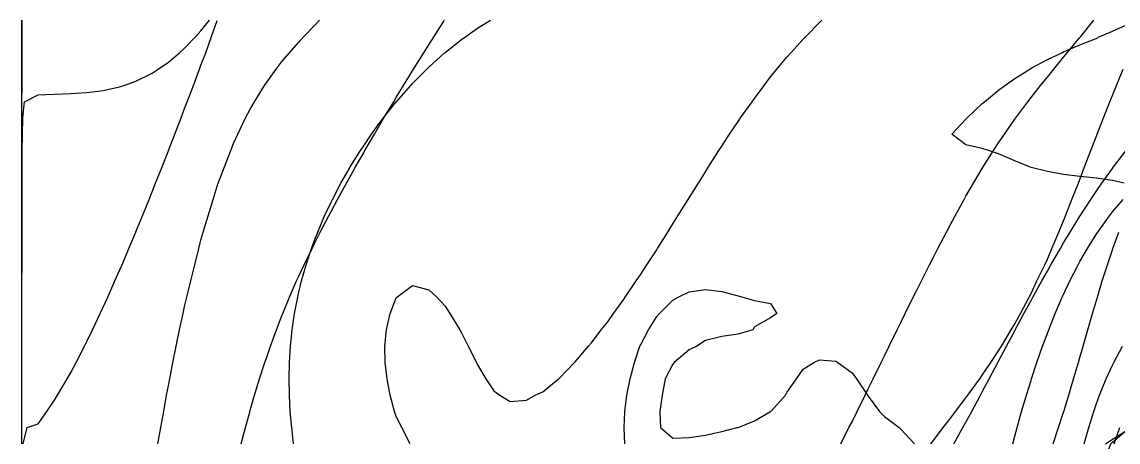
# Model space of a CAD drawing. Header units: metres. Extents: x 350990 to 353010, y 7454990 to 7457010.
# Drawn here: x 350990 to 351663, y 7456051 to 7456309 of the extents above; entities that cross this region are included whole.
import ezdxf

# ---------------------------------------------------------------- set-up
doc = ezdxf.new("R2010")
doc.units = ezdxf.units.M

msp = doc.modelspace()

# ---------------------------------------------------------------- linework, layer by layer
at = {"layer": 'CU_0p2_RL800'}
msp.add_polyline3d([(351655.785, 7456050, 800), (351660, 7456052.87, 800), (351670, 7456058.987, 800)], dxfattribs=at)
at = {"layer": 'CU_0p2_RL900'}
msp.add_polyline3d([(351664.69, 7455990, 900), (351662.204, 7456000, 900), (351660, 7456008.517, 900), (351659.528, 7456010, 900), (351656.743, 7456020, 900), (351655.027, 7456030, 900), (351655.215, 7456040, 900), (351659.059, 7456050, 900), (351660, 7456051.168, 900), (351670, 7456059.635, 900)], dxfattribs=at)
at = {"layer": 'PHY_RL1000'}
msp.add_polyline3d([(351548.415, 7456050, 1000), (351550, 7456052.138, 1000), (351556.039, 7456060, 1000), (351560, 7456065.204, 1000), (351563.673, 7456070, 1000), (351570, 7456078.364, 1000), (351571.204, 7456080, 1000), (351578.46, 7456090, 1000), (351580, 7456092.158, 1000), (351585.287, 7456100, 1000), (351590, 7456107.098, 1000), (351591.779, 7456110, 1000), (351597.809, 7456120, 1000), (351600, 7456123.694, 1000), (351603.411, 7456130, 1000), (351608.75, 7456140, 1000), (351610, 7456142.377, 1000), (351613.64, 7456150, 1000), (351618.376, 7456160, 1000), (351620, 7456163.466, 1000), (351622.793, 7456170, 1000), (351627.051, 7456180, 1000), (351630, 7456186.929, 1000), (351631.205, 7456190, 1000), (351635.129, 7456200, 1000), (351639.098, 7456210, 1000), (351640, 7456212.25, 1000), (351642.905, 7456220, 1000), (351646.729, 7456230, 1000), (351650, 7456238.343, 1000), (351650.619, 7456240, 1000), (351654.453, 7456250, 1000), (351658.424, 7456260, 1000), (351660, 7456263.826, 1000), (351662.475, 7456270, 1000), (351666.648, 7456280, 1000)], dxfattribs=at)
at = {"layer": 'PHY_RL1100'}
msp.add_polyline3d([(351623.681, 7456050, 1100), (351626.932, 7456060, 1100), (351630, 7456069.485, 1100), (351630.154, 7456070, 1100), (351633.121, 7456080, 1100), (351636.089, 7456090, 1100), (351639.07, 7456100, 1100), (351640, 7456103.125, 1100), (351641.954, 7456110, 1100), (351644.828, 7456120, 1100), (351647.762, 7456130, 1100), (351650, 7456137.449, 1100), (351650.753, 7456140, 1100), (351653.779, 7456150, 1100), (351656.951, 7456160, 1100), (351660, 7456169.111, 1100), (351660.301, 7456170, 1100), (351663.85, 7456180, 1100)], dxfattribs=at)
at = {"layer": 'PHY_RL1200'}
msp.add_polyline3d([(351661.028, 7456050, 1200), (351664.628, 7456060, 1200)], dxfattribs=at)
at = {"layer": 'PHY_RL800'}
for points in [[(351667.26, 7456210, 800), (351660, 7456211.663, 800), (351650, 7456213.046, 800), (351640, 7456214.132, 800), (351630, 7456215.388, 800), (351620, 7456217.134, 800), (351610, 7456219.679, 800), (351609.029, 7456220, 800), (351600, 7456223.712, 800), (351590, 7456227.979, 800), (351583.783, 7456230, 800), (351580, 7456231.23, 800), (351570, 7456233.456, 800), (351561.255, 7456240, 800), (351570, 7456249.285, 800), (351570.714, 7456250, 800), (351580, 7456258.81, 800), (351581.367, 7456260, 800), (351590, 7456267.137, 800), (351593.868, 7456270, 800), (351600, 7456274.324, 800), (351609.16, 7456280, 800), (351610, 7456280.498, 800), (351620, 7456285.815, 800), (351628.854, 7456290, 800), (351630, 7456290.521, 800), (351640, 7456294.792, 800), (351650, 7456298.731, 800), (351652.28, 7456300, 800), (351660, 7456303.275, 800), (351670, 7456307.869, 800)], [(351360.367, 7456050, 800), (351360.073, 7456060, 800), (351360.521, 7456070, 800), (351361.734, 7456080, 800), (351363.706, 7456090, 800), (351366.399, 7456100, 800), (351369.748, 7456110, 800), (351370, 7456110.629, 800), (351375.038, 7456120, 800), (351380, 7456128.185, 800), (351381.654, 7456130, 800), (351390, 7456138.287, 800), (351393.177, 7456140, 800), (351400, 7456143.377, 800), (351410, 7456144.764, 800), (351420, 7456143.505, 800), (351430, 7456140.825, 800), (351432.929, 7456140, 800), (351440, 7456137.917, 800), (351450, 7456136.167, 800), (351453.746, 7456130, 800), (351450, 7456127.323, 800), (351440, 7456121.871, 800), (351439.014, 7456120, 800), (351430, 7456117.263, 800), (351420, 7456115.942, 800), (351410, 7456113.529, 800), (351404.643, 7456110, 800), (351400, 7456107.739, 800), (351390.698, 7456100, 800), (351390, 7456098.963, 800), (351385.181, 7456090, 800), (351383.275, 7456080, 800), (351381.948, 7456070, 800), (351382.369, 7456060, 800), (351390, 7456053.575, 800), (351400, 7456053.933, 800), (351410, 7456055.478, 800), (351420, 7456057.538, 800), (351429.396, 7456060, 800), (351430, 7456060.194, 800), (351440, 7456064.116, 800), (351450, 7456069.908, 800), (351450.138, 7456070, 800), (351459.168, 7456080, 800), (351460, 7456081.468, 800), (351465.872, 7456090, 800), (351470, 7456095.863, 800), (351476.533, 7456100, 800), (351480, 7456101.593, 800), (351490, 7456100.789, 800), (351491.366, 7456100, 800), (351500, 7456093.611, 800), (351502.851, 7456090, 800), (351509.563, 7456080, 800), (351510, 7456079.291, 800), (351516.797, 7456070, 800), (351520, 7456066.74, 800), (351528.878, 7456060, 800), (351530, 7456059.064, 800), (351538.422, 7456050, 800)]]:
    msp.add_polyline3d(points, dxfattribs=at)
at = {"layer": 'PHY_RL900'}
msp.add_polyline3d([(351493.07, 7456050, 900), (351498.119, 7456060, 900), (351500, 7456063.633, 900), (351503.124, 7456070, 900), (351508.101, 7456080, 900), (351510, 7456083.765, 900), (351513.054, 7456090, 900), (351517.975, 7456100, 900), (351520, 7456104.099, 900), (351522.898, 7456110, 900), (351527.797, 7456120, 900), (351530, 7456124.51, 900), (351532.725, 7456130, 900), (351537.654, 7456140, 900), (351540, 7456144.795, 900), (351542.64, 7456150, 900), (351547.664, 7456160, 900), (351550, 7456164.69, 900), (351552.79, 7456170, 900), (351557.992, 7456180, 900), (351560, 7456183.89, 900), (351563.376, 7456190, 900), (351568.853, 7456200, 900), (351570, 7456202.103, 900), (351574.66, 7456210, 900), (351580, 7456219.105, 900), (351580.571, 7456220, 900), (351586.948, 7456230, 900), (351590, 7456234.788, 900), (351593.606, 7456240, 900), (351600, 7456249.225, 900), (351600.577, 7456250, 900), (351608.06, 7456260, 900), (351610, 7456262.577, 900), (351615.889, 7456270, 900), (351620, 7456275.152, 900), (351623.978, 7456280, 900), (351630, 7456287.304, 900), (351632.224, 7456290, 900), (351640, 7456299.399, 900), (351640.485, 7456300, 900), (351648.579, 7456310, 900)], dxfattribs=at)
at = {"layer": 'POT_RL500'}
msp.add_polyline3d([(351562.622, 7456050, 500), (351568.102, 7456060, 500), (351570, 7456063.449, 500), (351573.51, 7456070, 500), (351578.921, 7456080, 500), (351580, 7456081.974, 500), (351584.235, 7456090, 500), (351589.619, 7456100, 500), (351590, 7456100.698, 500), (351594.885, 7456110, 500), (351600, 7456119.441, 500), (351600.29, 7456120, 500), (351605.601, 7456130, 500), (351610, 7456137.962, 500), (351611.084, 7456140, 500), (351616.566, 7456150, 500), (351620, 7456155.998, 500), (351622.221, 7456160, 500), (351628.007, 7456170, 500), (351630, 7456173.306, 500), (351633.957, 7456180, 500), (351640, 7456189.681, 500), (351640.198, 7456190, 500), (351646.624, 7456200, 500), (351650, 7456204.978, 500), (351653.439, 7456210, 500), (351660, 7456219.088, 500), (351660.677, 7456220, 500), (351668.418, 7456230, 500)], dxfattribs=at)
at = {"layer": 'POT_RL600'}
msp.add_polyline3d([(351598.703, 7456050, 600), (351600, 7456054.752, 600), (351601.39, 7456060, 600), (351604.187, 7456070, 600), (351607.157, 7456080, 600), (351610, 7456089.018, 600), (351610.307, 7456090, 600), (351613.601, 7456100, 600), (351617.113, 7456110, 600), (351620, 7456117.717, 600), (351620.866, 7456120, 600), (351624.882, 7456130, 600), (351629.191, 7456140, 600), (351630, 7456141.772, 600), (351633.901, 7456150, 600), (351638.994, 7456160, 600), (351640, 7456161.861, 600), (351644.684, 7456170, 600), (351650, 7456178.599, 600), (351650.945, 7456180, 600), (351658.124, 7456190, 600), (351660, 7456192.452, 600), (351666.484, 7456200, 600)], dxfattribs=at)
at = {"layer": 'POT_RL700'}
msp.add_polyline3d([(351642.58, 7456050, 700), (351645.396, 7456060, 700), (351648.527, 7456070, 700), (351650, 7456074.261, 700), (351652.129, 7456080, 700), (351656.229, 7456090, 700), (351660, 7456098.296, 700), (351660.835, 7456100, 700), (351666.206, 7456110, 700)], dxfattribs=at)
at = {"layer": 'PRO_RL1000'}
msp.add_polyline3d([(351124.692, 7456050, 1000), (351127.343, 7456060, 1000), (351130, 7456069.521, 1000), (351130.131, 7456070, 1000), (351132.974, 7456080, 1000), (351136.013, 7456090, 1000), (351139.295, 7456100, 1000), (351140, 7456102.011, 1000), (351142.687, 7456110, 1000), (351146.334, 7456120, 1000), (351150, 7456129.175, 1000), (351150.312, 7456130, 1000), (351154.363, 7456140, 1000), (351158.812, 7456150, 1000), (351160, 7456152.472, 1000), (351163.379, 7456160, 1000), (351168.259, 7456170, 1000), (351170, 7456173.314, 1000), (351173.27, 7456180, 1000), (351178.533, 7456190, 1000), (351180, 7456192.612, 1000), (351183.866, 7456200, 1000), (351189.449, 7456210, 1000), (351190, 7456210.936, 1000), (351195.002, 7456220, 1000), (351200, 7456228.584, 1000), (351200.784, 7456230, 1000), (351206.547, 7456240, 1000), (351210, 7456245.754, 1000), (351212.456, 7456250, 1000), (351218.427, 7456260, 1000), (351220, 7456262.559, 1000), (351224.475, 7456270, 1000), (351230, 7456278.978, 1000), (351230.627, 7456280, 1000), (351236.872, 7456290, 1000), (351240, 7456294.937, 1000), (351243.254, 7456300, 1000), (351249.736, 7456310, 1000)], dxfattribs=at)
at = {"layer": 'PRO_RL1100'}
msp.add_polyline3d([(351156.932, 7456050, 1100), (351155.768, 7456060, 1100), (351154.919, 7456070, 1100), (351154.402, 7456080, 1100), (351154.239, 7456090, 1100), (351154.449, 7456100, 1100), (351155.052, 7456110, 1100), (351156.072, 7456120, 1100), (351157.529, 7456130, 1100), (351159.448, 7456140, 1100), (351160, 7456142.295, 1100), (351161.806, 7456150, 1100), (351164.632, 7456160, 1100), (351167.949, 7456170, 1100), (351170, 7456175.356, 1100), (351171.753, 7456180, 1100), (351176.024, 7456190, 1100), (351180, 7456198.354, 1100), (351180.784, 7456200, 1100), (351186.033, 7456210, 1100), (351190, 7456216.958, 1100), (351191.764, 7456220, 1100), (351197.999, 7456230, 1100), (351200, 7456233.008, 1100), (351204.806, 7456240, 1100), (351210, 7456247.18, 1100), (351212.15, 7456250, 1100), (351220, 7456259.88, 1100), (351220.102, 7456260, 1100), (351228.945, 7456270, 1100), (351230, 7456271.161, 1100), (351238.739, 7456280, 1100), (351240, 7456281.25, 1100), (351249.734, 7456290, 1100), (351250, 7456290.236, 1100), (351260, 7456298.138, 1100), (351262.658, 7456300, 1100), (351270, 7456305.121, 1100), (351277.825, 7456310, 1100)], dxfattribs=at)
at = {"layer": 'PRO_RL1200'}
msp.add_polyline3d([(351228.531, 7456050, 1200), (351223.404, 7456060, 1200), (351220, 7456066.899, 1200), (351218.998, 7456070, 1200), (351216.339, 7456080, 1200), (351214.325, 7456090, 1200), (351213.141, 7456100, 1200), (351212.973, 7456110, 1200), (351213.992, 7456120, 1200), (351216.341, 7456130, 1200), (351220, 7456139.717, 1200), (351220.274, 7456140, 1200), (351230, 7456147.191, 1200), (351240, 7456144.605, 1200), (351244.862, 7456140, 1200), (351250, 7456134.518, 1200), (351252.978, 7456130, 1200), (351259.05, 7456120, 1200), (351260, 7456118.257, 1200), (351264.218, 7456110, 1200), (351269.338, 7456100, 1200), (351270, 7456098.612, 1200), (351275.082, 7456090, 1200), (351280, 7456082.693, 1200), (351283.653, 7456080, 1200), (351290, 7456076.033, 1200), (351300, 7456076.79, 1200), (351305.419, 7456080, 1200), (351310, 7456082.039, 1200), (351319.713, 7456090, 1200), (351320, 7456090.191, 1200), (351329.602, 7456100, 1200), (351330, 7456100.346, 1200), (351338.058, 7456110, 1200), (351340, 7456112.054, 1200), (351345.894, 7456120, 1200), (351350, 7456125.022, 1200), (351353.385, 7456130, 1200), (351360, 7456139.017, 1200), (351360.629, 7456140, 1200), (351367.33, 7456150, 1200), (351370, 7456153.787, 1200), (351373.939, 7456160, 1200), (351380, 7456169.183, 1200), (351380.503, 7456170, 1200), (351386.784, 7456180, 1200), (351390, 7456184.994, 1200), (351393.086, 7456190, 1200), (351399.36, 7456200, 1200), (351400, 7456201.011, 1200), (351405.592, 7456210, 1200), (351410, 7456216.998, 1200), (351411.903, 7456220, 1200), (351418.283, 7456230, 1200), (351420, 7456232.674, 1200), (351424.831, 7456240, 1200), (351430, 7456247.757, 1200), (351431.561, 7456250, 1200), (351438.586, 7456260, 1200), (351440, 7456261.991, 1200), (351446.02, 7456270, 1200), (351450, 7456275.194, 1200), (351453.914, 7456280, 1200), (351460, 7456287.296, 1200), (351462.39, 7456290, 1200), (351470, 7456298.365, 1200), (351471.555, 7456300, 1200), (351480, 7456308.579, 1200), (351481.432, 7456310, 1200)], dxfattribs=at)
at = {"layer": 'PRO_RL500'}
msp.add_polyline3d([(350990.037, 7456050, 500), (350990.038, 7456060, 500), (350990.039, 7456070, 500), (350990.04, 7456080, 500), (350990.041, 7456090, 500), (350990.042, 7456100, 500), (350990.042, 7456110, 500), (350990.043, 7456120, 500), (350990.044, 7456130, 500), (350990.045, 7456140, 500), (350990.046, 7456150, 500), (350990.047, 7456160, 500), (350990.047, 7456170, 500), (350990.048, 7456180, 500), (350990.049, 7456190, 500), (350990.05, 7456200, 500), (350990.05, 7456210, 500), (350990.051, 7456220, 500), (350990.052, 7456230, 500), (350990.053, 7456240, 500), (350990.053, 7456250, 500), (350990.054, 7456260, 500), (350990.055, 7456270, 500), (350990.056, 7456280, 500), (350990.057, 7456290, 500), (350990.058, 7456300, 500), (350990.06, 7456310, 500)], dxfattribs=at)
at = {"layer": 'PRO_RL600'}
msp.add_polyline3d([(350990.038, 7456050, 600), (350990.038, 7456060, 600), (350990.039, 7456070, 600), (350990.039, 7456080, 600), (350990.04, 7456090, 600), (350990.04, 7456100, 600), (350990.041, 7456110, 600), (350990.042, 7456120, 600), (350990.043, 7456130, 600), (350990.044, 7456140, 600), (350990.045, 7456150, 600), (350990.046, 7456160, 600), (350990.048, 7456170, 600), (350990.05, 7456180, 600), (350990.052, 7456190, 600), (350990.054, 7456200, 600), (350990.057, 7456210, 600), (350990.061, 7456220, 600), (350990.065, 7456230, 600), (350990.07, 7456240, 600), (350990.076, 7456250, 600), (350990.083, 7456260, 600), (350990.092, 7456270, 600), (350990.104, 7456280, 600), (350990.119, 7456290, 600), (350990.14, 7456300, 600), (350990.17, 7456310, 600)], dxfattribs=at)
at = {"layer": 'PRO_RL700'}
msp.add_polyline3d([(350990.057, 7456050, 700), (350990.058, 7456060, 700), (350990.059, 7456070, 700), (350990.06, 7456080, 700), (350990.062, 7456090, 700), (350990.064, 7456100, 700), (350990.066, 7456110, 700), (350990.069, 7456120, 700), (350990.073, 7456130, 700), (350990.077, 7456140, 700), (350990.082, 7456150, 700), (350990.088, 7456160, 700), (350990.096, 7456170, 700), (350990.105, 7456180, 700), (350990.118, 7456190, 700), (350990.134, 7456200, 700), (350990.157, 7456210, 700), (350990.19, 7456220, 700), (350990.243, 7456230, 700), (350990.339, 7456240, 700), (350990.564, 7456250, 700), (350991.696, 7456260, 700), (351000, 7456264.134, 700), (351010, 7456264.638, 700), (351020, 7456265.005, 700), (351030, 7456265.628, 700), (351040, 7456266.878, 700), (351050, 7456269.094, 700), (351052.635, 7456270, 700), (351060, 7456272.581, 700), (351070, 7456277.571, 700), (351073.701, 7456280, 700), (351080, 7456284.278, 700), (351086.788, 7456290, 700), (351090, 7456292.836, 700), (351096.905, 7456300, 700), (351100, 7456303.404, 700), (351105.347, 7456310, 700)], dxfattribs=at)
at = {"layer": 'PRO_RL800'}
msp.add_polyline3d([(350990.857, 7456050, 800), (350993.212, 7456060, 800), (351000, 7456062.338, 800), (351005.315, 7456070, 800), (351010, 7456076.959, 800), (351011.825, 7456080, 800), (351017.767, 7456090, 800), (351020, 7456093.804, 800), (351023.279, 7456100, 800), (351028.508, 7456110, 800), (351030, 7456112.856, 800), (351033.423, 7456120, 800), (351038.177, 7456130, 800), (351040, 7456133.833, 800), (351042.742, 7456140, 800), (351047.18, 7456150, 800), (351050, 7456156.379, 800), (351051.528, 7456160, 800), (351055.76, 7456170, 800), (351059.951, 7456180, 800), (351060, 7456180.118, 800), (351064.056, 7456190, 800), (351068.115, 7456200, 800), (351070, 7456204.686, 800), (351072.138, 7456210, 800), (351076.118, 7456220, 800), (351080, 7456229.935, 800), (351080.026, 7456230, 800), (351083.971, 7456240, 800), (351087.821, 7456250, 800), (351090, 7456255.812, 800), (351091.65, 7456260, 800), (351095.477, 7456270, 800), (351099.166, 7456280, 800), (351100, 7456282.352, 800), (351102.933, 7456290, 800), (351106.598, 7456300, 800), (351110, 7456309.765, 800)], dxfattribs=at)
at = {"layer": 'PRO_RL900'}
msp.add_polyline3d([(351073.594, 7456050, 900), (351075.342, 7456060, 900), (351077.13, 7456070, 900), (351078.956, 7456080, 900), (351080, 7456085.602, 900), (351080.853, 7456090, 900), (351082.836, 7456100, 900), (351084.867, 7456110, 900), (351086.943, 7456120, 900), (351089.066, 7456130, 900), (351090, 7456134.322, 900), (351091.325, 7456140, 900), (351093.715, 7456150, 900), (351096.173, 7456160, 900), (351098.698, 7456170, 900), (351100, 7456175.044, 900), (351101.426, 7456180, 900), (351104.385, 7456190, 900), (351107.448, 7456200, 900), (351110, 7456208.077, 900), (351110.695, 7456210, 900), (351114.409, 7456220, 900), (351118.28, 7456230, 900), (351120, 7456234.311, 900), (351122.649, 7456240, 900), (351127.491, 7456250, 900), (351130, 7456255, 900), (351132.946, 7456260, 900), (351139.084, 7456270, 900), (351140, 7456271.447, 900), (351146.277, 7456280, 900), (351150, 7456284.882, 900), (351154.355, 7456290, 900), (351160, 7456296.417, 900), (351163.315, 7456300, 900), (351170, 7456307.027, 900), (351172.78, 7456310, 900)], dxfattribs=at)

doc.saveas('drawing.dxf')
